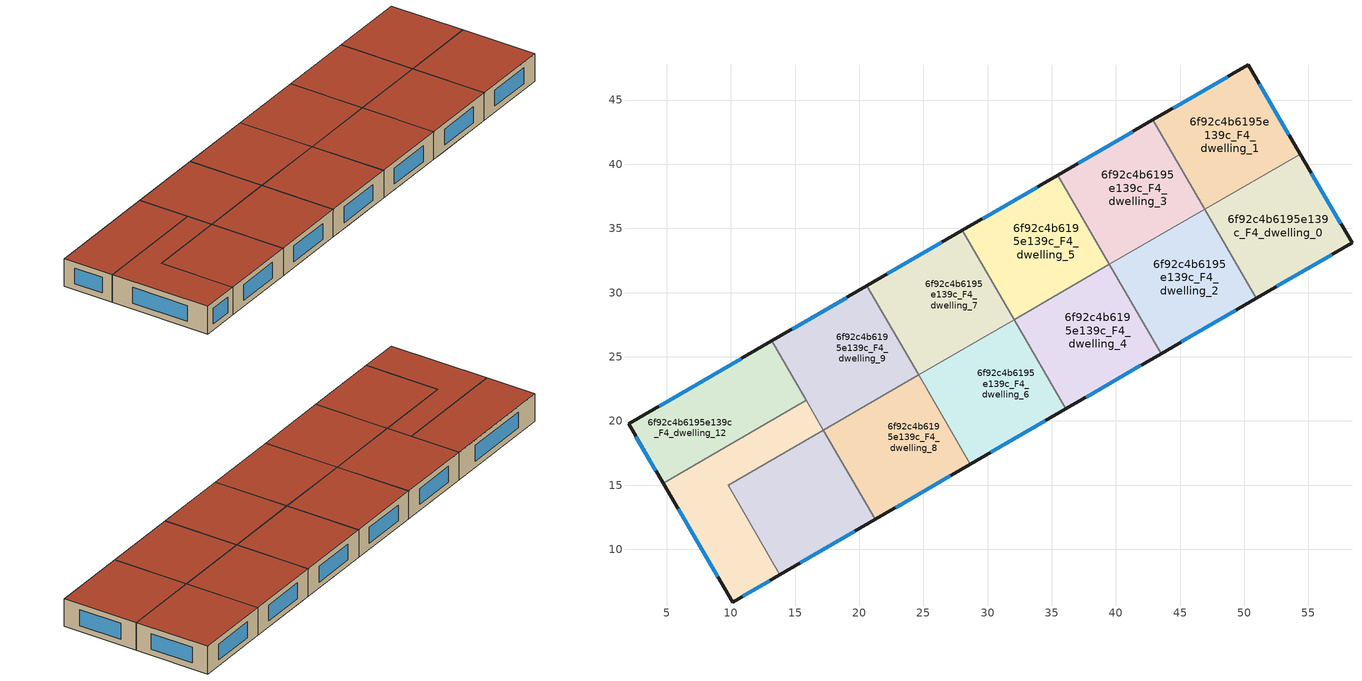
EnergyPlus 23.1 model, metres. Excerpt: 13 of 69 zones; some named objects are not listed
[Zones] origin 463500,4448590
6f92c4b6195e139c_F4_dwelling_0
 floor adiabatic (EU_floor_Construction): 54.35,40.8 58.39,33.87 50.94,29.55 46.92,36.49 z12
 wall outside (EU_wall_Construction): 50.94,29.55 58.39,33.87 54.35,40.8 z12:15
 wall to 6f92c4b6195e139c_F4_dwelling_1 (EU_wall_Construction): 54.35,40.8 46.92,36.49 z12:15
 wall to 6f92c4b6195e139c_F4_dwelling_2 (EU_wall_Construction): 46.92,36.49 50.94,29.55 z12:15
 window (EU_Window_Construction): 57.52,35.36 55.21,39.31 / 52.54,30.48 56.79,32.95 z12.64:14.36
 roof outside (EU_roof_Construction): 58.39,33.87 54.35,40.8 46.92,36.49 50.94,29.55 z15
6f92c4b6195e139c_F4_dwelling_1
 floor to 6f92c4b6195e139c_F3_dwelling_1 (EU_floor_Construction): 50.29,47.74 54.35,40.8 47.45,36.8 43.42,43.76 z12
 floor to 6f92c4b6195e139c_F3_dwelling_3 (EU_floor_Construction): 43.42,43.76 47.44,36.81 46.91,36.5 42.88,43.45 z12
 wall outside (EU_wall_Construction): 54.35,40.8 50.29,47.74 42.88,43.45 z12:15
 wall to 6f92c4b6195e139c_F4_dwelling_3 (EU_wall_Construction): 42.88,43.45 46.91,36.5 z12:15
 wall to 6f92c4b6195e139c_F4_dwelling_2 (EU_wall_Construction): 46.91,36.5 46.92,36.49 z12:15
 window (EU_Window_Construction): 53.48,42.29 51.16,46.25 / 48.71,46.82 44.47,44.37 z12.64:14.36
 roof outside (EU_roof_Construction): 54.35,40.8 50.29,47.74 42.88,43.45 46.92,36.49 z15
6f92c4b6195e139c_F4_dwelling_10
 floor to 6f92c4b6195e139c_F3_dwelling_10 (EU_floor_Construction): 17.21,19.28 21.24,12.33 17,9.87 12.97,16.82 z12
 floor to 6f92c4b6195e139c_F3_dwelling_12 (EU_floor_Construction): 12.97,16.82 17,9.87 13.82,8.03 9.79,14.98 z12
 wall outside (EU_wall_Construction): 13.82,8.03 21.24,12.33 z12:15
 wall to 6f92c4b6195e139c_F4_dwelling_11 (EU_wall_Construction): 17.21,19.28 9.79,14.98 13.82,8.03 z12:15
 wall to 6f92c4b6195e139c_F4_dwelling_8 (EU_wall_Construction): 21.24,12.33 17.21,19.28 z12:15
 window (EU_Window_Construction): 15.41,8.95 19.65,11.41 z12.64:14.36
 roof outside (EU_roof_Construction): 21.24,12.33 17.21,19.28 9.79,14.98 13.82,8.03 z15
6f92c4b6195e139c_F4_dwelling_11
 floor to 6f92c4b6195e139c_F3_dwelling_12 (EU_floor_Construction): 12.97,16.83 9.79,14.98 13.82,8.03 10.13,5.89 6.07,12.84 12.97,16.84 z12
 floor to 6f92c4b6195e139c_F3_dwelling_11 (EU_floor_Construction): 15.86,21.61 17.21,19.28 12.97,16.83 12.96,16.84 11.62,19.15 z12
 floor to 6f92c4b6195e139c_F3_dwelling_13 (EU_floor_Construction): 11.62,19.15 12.96,16.84 6.07,12.84 4.72,15.15 z12
 wall outside (EU_wall_Construction): 4.72,15.15 10.13,5.89 13.82,8.03 z12:15
 wall to 6f92c4b6195e139c_F4_dwelling_12 (EU_wall_Construction): 15.86,21.61 4.72,15.15 z12:15
 wall to 6f92c4b6195e139c_F4_dwelling_9 (EU_wall_Construction): 17.21,19.28 15.86,21.61 z12:15
 window (EU_Window_Construction): 10.92,6.35 13.03,7.57 / 5.88,13.16 8.97,7.87 z12.64:14.36
 roof outside (EU_roof_Construction): 13.82,8.03 9.79,14.98 17.21,19.28 15.86,21.61 4.72,15.15 10.13,5.89 z15
6f92c4b6195e139c_F4_dwelling_12
 floor to 6f92c4b6195e139c_F3_dwelling_13 (EU_floor_Construction): 8.94,23.78 11.62,19.15 4.72,15.15 2.03,19.77 z12
 floor to 6f92c4b6195e139c_F3_dwelling_11 (EU_floor_Construction): 13.18,26.23 15.86,21.61 11.62,19.15 8.94,23.78 z12
 wall outside (EU_wall_Construction): 13.18,26.24 2.03,19.77 4.72,15.15 z12:15
 wall to 6f92c4b6195e139c_F4_dwelling_9 (EU_wall_Construction): 15.86,21.61 13.18,26.24 z12:15
 window (EU_Window_Construction): 2.6,18.78 4.15,16.14 / 10.79,24.85 4.42,21.15 z12.64:14.36
 roof outside (EU_roof_Construction): 15.86,21.61 13.18,26.24 2.03,19.77 4.72,15.15 z15
6f92c4b6195e139c_F4_dwelling_2
 floor to 6f92c4b6195e139c_F3_dwelling_2 (EU_floor_Construction): 46.91,36.5 50.94,29.55 44.58,25.86 40.55,32.81 z12
 floor to 6f92c4b6195e139c_F3_dwelling_4 (EU_floor_Construction): 40.55,32.81 44.58,25.86 43.52,25.25 39.49,32.2 z12
 wall outside (EU_wall_Construction): 43.52,25.25 50.94,29.55 z12:15
 wall to 6f92c4b6195e139c_F4_dwelling_3 (EU_wall_Construction): 46.91,36.5 39.49,32.2 z12:15
 wall to 6f92c4b6195e139c_F4_dwelling_4 (EU_wall_Construction): 39.49,32.2 43.52,25.25 z12:15
 window (EU_Window_Construction): 45.11,26.17 49.35,28.63 z12.64:14.36
 roof outside (EU_roof_Construction): 50.94,29.55 46.91,36.5 39.49,32.2 43.52,25.25 z15
6f92c4b6195e139c_F4_dwelling_3
 floor to 6f92c4b6195e139c_F3_dwelling_3 (EU_floor_Construction): 42.88,43.45 46.91,36.5 40.55,32.81 36.52,39.76 z12
 floor to 6f92c4b6195e139c_F3_dwelling_5 (EU_floor_Construction): 36.52,39.76 40.55,32.81 39.49,32.2 35.46,39.14 z12
 wall outside (EU_wall_Construction): 42.88,43.45 35.46,39.14 z12:15
 wall to 6f92c4b6195e139c_F4_dwelling_5 (EU_wall_Construction): 35.46,39.14 39.49,32.2 z12:15
 window (EU_Window_Construction): 41.29,42.53 37.05,40.07 z12.64:14.36
 roof outside (EU_roof_Construction): 46.91,36.5 42.88,43.45 35.46,39.14 39.49,32.2 z15
6f92c4b6195e139c_F4_dwelling_4
 floor to 6f92c4b6195e139c_F3_dwelling_6 (EU_floor_Construction): 33.65,28.81 37.68,21.86 36.09,20.94 32.06,27.89 z12
 floor adiabatic (EU_floor_Construction): 39.49,32.2 43.52,25.25 37.68,21.86 33.65,28.81 z12
 wall outside (EU_wall_Construction): 36.09,20.94 43.52,25.25 z12:15
 wall to 6f92c4b6195e139c_F4_dwelling_5 (EU_wall_Construction): 39.49,32.2 32.06,27.89 z12:15
 wall to 6f92c4b6195e139c_F4_dwelling_6 (EU_wall_Construction): 32.06,27.89 36.09,20.94 z12:15
 window (EU_Window_Construction): 37.68,21.86 41.92,24.32 z12.64:14.36
 roof outside (EU_roof_Construction): 43.52,25.25 39.49,32.2 32.06,27.89 36.09,20.94 z15
6f92c4b6195e139c_F4_dwelling_5
 floor to 6f92c4b6195e139c_F3_dwelling_5 (EU_floor_Construction): 35.46,39.14 39.49,32.2 33.65,28.81 29.62,35.76 z12
 floor to 6f92c4b6195e139c_F3_dwelling_7 (EU_floor_Construction): 29.62,35.76 33.65,28.81 32.06,27.89 28.03,34.84 z12
 wall outside (EU_wall_Construction): 35.46,39.14 28.03,34.84 z12:15
 wall to 6f92c4b6195e139c_F4_dwelling_7 (EU_wall_Construction): 28.03,34.84 32.06,27.89 z12:15
 window (EU_Window_Construction): 33.87,38.22 29.62,35.76 z12.64:14.36
 roof outside (EU_roof_Construction): 39.49,32.2 35.46,39.14 28.03,34.84 32.06,27.89 z15
6f92c4b6195e139c_F4_dwelling_6
 floor to 6f92c4b6195e139c_F3_dwelling_6 (EU_floor_Construction): 32.06,27.89 36.09,20.94 30.79,17.87 26.76,24.82 z12
 floor to 6f92c4b6195e139c_F3_dwelling_8 (EU_floor_Construction): 26.76,24.82 30.79,17.87 28.67,16.64 24.64,23.59 z12
 wall outside (EU_wall_Construction): 28.67,16.64 36.09,20.94 z12:15
 wall to 6f92c4b6195e139c_F4_dwelling_7 (EU_wall_Construction): 28.03,34.84 32.06,27.89 24.64,23.59 z12:15
 wall to 6f92c4b6195e139c_F4_dwelling_8 (EU_wall_Construction): 24.64,23.59 28.67,16.64 z12:15
 wall adiabatic (EU_wall_Construction): 32.06,27.89 28.03,34.84 z12:15
 window (EU_Window_Construction): 30.26,17.56 34.5,20.02 z12.64:14.36
 roof outside (EU_roof_Construction): 36.09,20.94 32.06,27.89 24.64,23.59 28.67,16.64 z15
6f92c4b6195e139c_F4_dwelling_7
 floor to 6f92c4b6195e139c_F3_dwelling_7 (EU_floor_Construction): 28.03,34.84 32.06,27.89 26.76,24.82 22.73,31.77 z12
 floor to 6f92c4b6195e139c_F3_dwelling_9 (EU_floor_Construction): 22.73,31.77 26.76,24.82 24.64,23.59 20.61,30.54 z12
 wall outside (EU_wall_Construction): 28.03,34.84 20.6,30.54 z12:15
 wall to 6f92c4b6195e139c_F4_dwelling_9 (EU_wall_Construction): 20.6,30.54 24.64,23.59 z12:15
 window (EU_Window_Construction): 26.44,33.92 22.2,31.46 z12.64:14.36
 roof outside (EU_roof_Construction): 32.06,27.89 28.03,34.84 20.6,30.54 24.64,23.59 z15
6f92c4b6195e139c_F4_dwelling_8
 floor to 6f92c4b6195e139c_F3_dwelling_8 (EU_floor_Construction): 24.64,23.59 28.67,16.64 23.89,13.87 19.86,20.82 z12
 floor to 6f92c4b6195e139c_F3_dwelling_10 (EU_floor_Construction): 19.86,20.82 23.89,13.87 21.24,12.33 17.21,19.28 z12
 wall outside (EU_wall_Construction): 21.24,12.33 28.67,16.64 z12:15
 wall to 6f92c4b6195e139c_F4_dwelling_9 (EU_wall_Construction): 24.64,23.59 17.21,19.28 z12:15
 window (EU_Window_Construction): 22.83,13.25 27.08,15.71 z12.64:14.36
 roof outside (EU_roof_Construction): 28.67,16.64 24.64,23.59 17.21,19.28 21.24,12.33 z15
6f92c4b6195e139c_F4_dwelling_9
 floor to 6f92c4b6195e139c_F3_dwelling_9 (EU_floor_Construction): 20.61,30.54 24.63,23.59 19.86,20.82 15.83,27.77 z12
 floor to 6f92c4b6195e139c_F3_dwelling_11 (EU_floor_Construction): 15.83,27.77 19.86,20.82 17.21,19.28 13.18,26.23 z12
 wall outside (EU_wall_Construction): 20.6,30.54 13.18,26.24 z12:15
 window (EU_Window_Construction): 19.01,29.62 14.77,27.16 z12.64:14.36
 roof outside (EU_roof_Construction): 24.64,23.59 20.6,30.54 13.18,26.24 17.21,19.28 z15
[Building]
EU S2 Campaign: North Axis=0; Terrain=City; Solar Distribution=FullExterior
[Site:Location]
Yerevan-Zvartnots.Intl.AP: Latitude=40.15; Longitude=44.383; Time Zone=4; Elevation=854
[SizingPeriod:WeatherFileDays]
AnnualSizingPeriod: Begin Month=1; Begin Day of Month=1; End Month=12; End Day of Month=31; Day of Week for Start Day=Monday; Use Weather File Daylight Saving Period=No; Use Weather File Rain and Snow Indicators=No
[MATERIAL]
EU_InternalMass_Material: Roughness=MediumRough; Thickness=0.1; Conductivity=1; Density=1800; Specific Heat=900; Thermal Absorptance=0.9; Solar Absorptance=0.7; Visible Absorptance=0.7
[MATERIAL:NOMASS] Roughness=MediumRough; Thermal Absorptance=0.9; Solar Absorptance=0.7; Visible Absorptance=0.7
Name | Thermal Resistance
EU_wall_NoMass | 1.05043
EU_roof_NoMass | 1.45357
EU_floor_NoMass | 0.478065
[WINDOWMATERIAL:SIMPLEGLAZINGSYSTEM]
EU_Window_SimpleGlazing: UFactor=2.5566; Solar Heat Gain Coefficient=0.75; Visible Transmittance=0.75
[CONSTRUCTION]
EU_wall_Construction: EU_wall_NoMass
EU_roof_Construction: EU_roof_NoMass
EU_floor_Construction: EU_floor_NoMass
EU_Window_Construction: EU_Window_SimpleGlazing
EU_InternalMass_Construction: EU_InternalMass_Material
[ZONE] Type=1; Multiplier=1; Ceiling Height=autocalculate; Floor Area=autocalculate; Part of Total Floor Area=Yes
Name | Volume
6f92c4b6195e139c_F4_dwelling_0 | 206.864
6f92c4b6195e139c_F4_dwelling_1; 6f92c4b6195e139c_F4_dwelling_12 | 206.833
6f92c4b6195e139c_F4_dwelling_10 | 206.803
6f92c4b6195e139c_F4_dwelling_11 | 206.83
6f92c4b6195e139c_F4_dwelling_2 | 206.834
6f92c4b6195e139c_F4_dwelling_3; 6f92c4b6195e139c_F4_dwelling_6 | 206.826
6f92c4b6195e139c_F4_dwelling_4 | 206.824
6f92c4b6195e139c_F4_dwelling_5 | 206.823
6f92c4b6195e139c_F4_dwelling_7 | 206.863
6f92c4b6195e139c_F4_dwelling_8 | 206.845
6f92c4b6195e139c_F4_dwelling_9 | 206.832
[INTERNALMASS] Construction=EU_InternalMass_Construction
Name | Zone or ZoneList | Surface Area
6f92c4b6195e139c_F4_dwelling_0_EU_InternalMass | 6f92c4b6195e139c_F4_dwelling_0 | 68.9534
6f92c4b6195e139c_F4_dwelling_1_EU_InternalMass | 6f92c4b6195e139c_F4_dwelling_1 | 68.9448
6f92c4b6195e139c_F4_dwelling_2_EU_InternalMass | 6f92c4b6195e139c_F4_dwelling_2 | 68.9447
6f92c4b6195e139c_F4_dwelling_3_EU_InternalMass | 6f92c4b6195e139c_F4_dwelling_3 | 68.9409
6f92c4b6195e139c_F4_dwelling_4_EU_InternalMass | 6f92c4b6195e139c_F4_dwelling_4 | 68.9419
6f92c4b6195e139c_F4_dwelling_5_EU_InternalMass | 6f92c4b6195e139c_F4_dwelling_5 | 68.9411
6f92c4b6195e139c_F4_dwelling_6_EU_InternalMass | 6f92c4b6195e139c_F4_dwelling_6 | 68.9512
6f92c4b6195e139c_F4_dwelling_7_EU_InternalMass | 6f92c4b6195e139c_F4_dwelling_7 | 68.9507
6f92c4b6195e139c_F4_dwelling_8_EU_InternalMass | 6f92c4b6195e139c_F4_dwelling_8 | 68.948
6f92c4b6195e139c_F4_dwelling_9_EU_InternalMass | 6f92c4b6195e139c_F4_dwelling_9 | 68.944
6f92c4b6195e139c_F4_dwelling_10_EU_InternalMass | 6f92c4b6195e139c_F4_dwelling_10 | 68.9374
6f92c4b6195e139c_F4_dwelling_11_EU_InternalMass | 6f92c4b6195e139c_F4_dwelling_11 | 68.9434
6f92c4b6195e139c_F4_dwelling_12_EU_InternalMass | 6f92c4b6195e139c_F4_dwelling_12 | 68.9435
[OTHEREQUIPMENT] Fuel Type=Electricity; Design Level Calculation Method=Watts/Area; Power per Zone Floor Area=1; Fraction Latent=0; Fraction Radiant=0; Fraction Lost=0; Carbon Dioxide Generation Rate=0; EndUse Subcategory=EU_Step8_InternalGains
Name | Zone or ZoneList or Space or SpaceList | Schedule
EU_Step8_InternalGain_6f92c4b6195e139c_F4_dwelling_0_f000 | 6f92c4b6195e139c_F4_dwelling_0 | EU_Step8_GainSchedule_6f92c4b6195e139c_F4_dwelling_0_f000
EU_Step8_InternalGain_6f92c4b6195e139c_F4_dwelling_1_f000 | 6f92c4b6195e139c_F4_dwelling_1 | EU_Step8_GainSchedule_6f92c4b6195e139c_F4_dwelling_1_f000
EU_Step8_InternalGain_6f92c4b6195e139c_F4_dwelling_2_f000 | 6f92c4b6195e139c_F4_dwelling_2 | EU_Step8_GainSchedule_6f92c4b6195e139c_F4_dwelling_2_f000
EU_Step8_InternalGain_6f92c4b6195e139c_F4_dwelling_3_f000 | 6f92c4b6195e139c_F4_dwelling_3 | EU_Step8_GainSchedule_6f92c4b6195e139c_F4_dwelling_3_f000
EU_Step8_InternalGain_6f92c4b6195e139c_F4_dwelling_4_f000 | 6f92c4b6195e139c_F4_dwelling_4 | EU_Step8_GainSchedule_6f92c4b6195e139c_F4_dwelling_4_f000
EU_Step8_InternalGain_6f92c4b6195e139c_F4_dwelling_5_f000 | 6f92c4b6195e139c_F4_dwelling_5 | EU_Step8_GainSchedule_6f92c4b6195e139c_F4_dwelling_5_f000
EU_Step8_InternalGain_6f92c4b6195e139c_F4_dwelling_6_f000 | 6f92c4b6195e139c_F4_dwelling_6 | EU_Step8_GainSchedule_6f92c4b6195e139c_F4_dwelling_6_f000
EU_Step8_InternalGain_6f92c4b6195e139c_F4_dwelling_7_f000 | 6f92c4b6195e139c_F4_dwelling_7 | EU_Step8_GainSchedule_6f92c4b6195e139c_F4_dwelling_7_f000
EU_Step8_InternalGain_6f92c4b6195e139c_F4_dwelling_8_f000 | 6f92c4b6195e139c_F4_dwelling_8 | EU_Step8_GainSchedule_6f92c4b6195e139c_F4_dwelling_8_f000
EU_Step8_InternalGain_6f92c4b6195e139c_F4_dwelling_9_f000 | 6f92c4b6195e139c_F4_dwelling_9 | EU_Step8_GainSchedule_6f92c4b6195e139c_F4_dwelling_9_f000
EU_Step8_InternalGain_6f92c4b6195e139c_F4_dwelling_10_f000 | 6f92c4b6195e139c_F4_dwelling_10 | EU_Step8_GainSchedule_6f92c4b6195e139c_F4_dwelling_10_f000
EU_Step8_InternalGain_6f92c4b6195e139c_F4_dwelling_11_f000 | 6f92c4b6195e139c_F4_dwelling_11 | EU_Step8_GainSchedule_6f92c4b6195e139c_F4_dwelling_11_f000
EU_Step8_InternalGain_6f92c4b6195e139c_F4_dwelling_12_f000 | 6f92c4b6195e139c_F4_dwelling_12 | EU_Step8_GainSchedule_6f92c4b6195e139c_F4_dwelling_12_f000
[ZONEVENTILATION:DESIGNFLOWRATE] Schedule=EU_AlwaysOn; Design Flow Rate Calculation Method=AirChanges/Hour; Air Changes per Hour=0.557805; Ventilation Type=Natural; Fan Pressure Rise=0; Fan Total Efficiency=1; Constant Term Coefficient=1; Temperature Term Coefficient=0; Velocity Term Coefficient=0; Velocity Squared Term Coefficient=0; Minimum Indoor Temperature=-100; Maximum Indoor Temperature=100; Delta Temperature=-100; Minimum Outdoor Temperature=-100; Maximum Outdoor Temperature=100; Maximum Wind Speed=40
Name | Zone or ZoneList or Space or SpaceList
EU_ConstantAir_6f92c4b6195e139c_F4_dwelling_0 | 6f92c4b6195e139c_F4_dwelling_0
EU_ConstantAir_6f92c4b6195e139c_F4_dwelling_1 | 6f92c4b6195e139c_F4_dwelling_1
EU_ConstantAir_6f92c4b6195e139c_F4_dwelling_2 | 6f92c4b6195e139c_F4_dwelling_2
EU_ConstantAir_6f92c4b6195e139c_F4_dwelling_3 | 6f92c4b6195e139c_F4_dwelling_3
EU_ConstantAir_6f92c4b6195e139c_F4_dwelling_4 | 6f92c4b6195e139c_F4_dwelling_4
EU_ConstantAir_6f92c4b6195e139c_F4_dwelling_5 | 6f92c4b6195e139c_F4_dwelling_5
EU_ConstantAir_6f92c4b6195e139c_F4_dwelling_6 | 6f92c4b6195e139c_F4_dwelling_6
EU_ConstantAir_6f92c4b6195e139c_F4_dwelling_7 | 6f92c4b6195e139c_F4_dwelling_7
EU_ConstantAir_6f92c4b6195e139c_F4_dwelling_8 | 6f92c4b6195e139c_F4_dwelling_8
EU_ConstantAir_6f92c4b6195e139c_F4_dwelling_9 | 6f92c4b6195e139c_F4_dwelling_9
EU_ConstantAir_6f92c4b6195e139c_F4_dwelling_10 | 6f92c4b6195e139c_F4_dwelling_10
EU_ConstantAir_6f92c4b6195e139c_F4_dwelling_11 | 6f92c4b6195e139c_F4_dwelling_11
EU_ConstantAir_6f92c4b6195e139c_F4_dwelling_12 | 6f92c4b6195e139c_F4_dwelling_12
[HVACTEMPLATE:ZONE:IDEALLOADSAIRSYSTEM] System Availability Schedule=EU_AlwaysOn; Maximum Heating Supply Air Temperature=50; Minimum Cooling Supply Air Temperature=13; Maximum Heating Supply Air Humidity Ratio=0.0156; Minimum Cooling Supply Air Humidity Ratio=0.0077; Heating Limit=NoLimit; Cooling Limit=NoLimit; Heating Availability Schedule=EU_AlwaysOn; Cooling Availability Schedule=EU_CoolingOff; Dehumidification Control Type=ConstantSensibleHeatRatio; Cooling Sensible Heat Ratio=0.7; Dehumidification Setpoint=60; Humidification Control Type=None; Humidification Setpoint=30; Outdoor Air Method=None; Outdoor Air Flow Rate per Person=0.00944; Outdoor Air Flow Rate per Zone Floor Area=0; Outdoor Air Flow Rate per Zone=0; Demand Controlled Ventilation Type=None; Outdoor Air Economizer Type=NoEconomizer; Heat Recovery Type=None; Sensible Heat Recovery Effectiveness=0.7; Latent Heat Recovery Effectiveness=0.65
Name | Template Thermostat
6f92c4b6195e139c_F4_dwelling_0 | EU_HeatOnly_6f92c4b6195e139c_F4_dwelling_0
6f92c4b6195e139c_F4_dwelling_1 | EU_HeatOnly_6f92c4b6195e139c_F4_dwelling_1
6f92c4b6195e139c_F4_dwelling_2 | EU_HeatOnly_6f92c4b6195e139c_F4_dwelling_2
6f92c4b6195e139c_F4_dwelling_3 | EU_HeatOnly_6f92c4b6195e139c_F4_dwelling_3
6f92c4b6195e139c_F4_dwelling_4 | EU_HeatOnly_6f92c4b6195e139c_F4_dwelling_4
6f92c4b6195e139c_F4_dwelling_5 | EU_HeatOnly_6f92c4b6195e139c_F4_dwelling_5
6f92c4b6195e139c_F4_dwelling_6 | EU_HeatOnly_6f92c4b6195e139c_F4_dwelling_6
6f92c4b6195e139c_F4_dwelling_7 | EU_HeatOnly_6f92c4b6195e139c_F4_dwelling_7
6f92c4b6195e139c_F4_dwelling_8 | EU_HeatOnly_6f92c4b6195e139c_F4_dwelling_8
6f92c4b6195e139c_F4_dwelling_9 | EU_HeatOnly_6f92c4b6195e139c_F4_dwelling_9
6f92c4b6195e139c_F4_dwelling_10 | EU_HeatOnly_6f92c4b6195e139c_F4_dwelling_10
6f92c4b6195e139c_F4_dwelling_11 | EU_HeatOnly_6f92c4b6195e139c_F4_dwelling_11
6f92c4b6195e139c_F4_dwelling_12 | EU_HeatOnly_6f92c4b6195e139c_F4_dwelling_12
[SIZING:ZONE] Zone Cooling Design Supply Air Temperature Input Method=SupplyAirTemperature; Zone Cooling Design Supply Air Temperature=13; Zone Heating Design Supply Air Temperature Input Method=SupplyAirTemperature; Zone Heating Design Supply Air Temperature=50; Zone Cooling Design Supply Air Humidity Ratio=0.008; Zone Heating Design Supply Air Humidity Ratio=0.008; Cooling Design Air Flow Method=DesignDay; Cooling Design Air Flow Rate=0; Cooling Minimum Air Flow per Zone Floor Area=0.000762; Cooling Minimum Air Flow=0; Cooling Minimum Air Flow Fraction=0.2; Heating Design Air Flow Method=DesignDay; Heating Design Air Flow Rate=0; Heating Maximum Air Flow per Zone Floor Area=0.002032; Heating Maximum Air Flow=0.141576; Heating Maximum Air Flow Fraction=0.3; Account for Dedicated Outdoor Air System=No; Dedicated Outdoor Air System Control Strategy=NeutralSupplyAir; Dedicated Outdoor Air Low Setpoint Temperature for Design=autosize; Dedicated Outdoor Air High Setpoint Temperature for Design=autosize; Zone Load Sizing Method=Sensible Load Only No Latent Load; Zone Latent Cooling Design Supply Air Humidity Ratio Input Method=HumidityRatioDifference; Zone Cooling Design Supply Air Humidity Ratio Difference=0.005; Zone Latent Heating Design Supply Air Humidity Ratio Input Method=HumidityRatioDifference; Zone Humidification Design Supply Air Humidity Ratio Difference=0.005
6f92c4b6195e139c_F4_dwelling_0; 6f92c4b6195e139c_F4_dwelling_1; 6f92c4b6195e139c_F4_dwelling_2; 6f92c4b6195e139c_F4_dwelling_3; 6f92c4b6195e139c_F4_dwelling_4; 6f92c4b6195e139c_F4_dwelling_5; 6f92c4b6195e139c_F4_dwelling_6; 6f92c4b6195e139c_F4_dwelling_7; 6f92c4b6195e139c_F4_dwelling_8; 6f92c4b6195e139c_F4_dwelling_9; 6f92c4b6195e139c_F4_dwelling_10; 6f92c4b6195e139c_F4_dwelling_11; 6f92c4b6195e139c_F4_dwelling_12
[SCHEDULE:CONSTANT]
Name | Hourly Value
EU_AlwaysOn | 1
EU_CoolingOff | 0
[SCHEDULE:FILE] Column Number=1; Rows to Skip at Top=0; Number of Hours of Data=8760; Column Separator=Comma; Interpolate to Timestep=No; Minutes per Item=60; Adjust Schedule for Daylight Savings=Yes
Name | File
EU_Step8_GainSchedule_6f92c4b6195e139c_F4_dwelling_0_f000 | ../../schedules/6f92c4b6195e139c/6f92c4b6195e139c_F4_dwelling_0_f000_gain.csv
EU_Step8_GainSchedule_6f92c4b6195e139c_F4_dwelling_1_f000 | ../../schedules/6f92c4b6195e139c/6f92c4b6195e139c_F4_dwelling_1_f000_gain.csv
EU_Step8_GainSchedule_6f92c4b6195e139c_F4_dwelling_2_f000 | ../../schedules/6f92c4b6195e139c/6f92c4b6195e139c_F4_dwelling_2_f000_gain.csv
EU_Step8_GainSchedule_6f92c4b6195e139c_F4_dwelling_3_f000 | ../../schedules/6f92c4b6195e139c/6f92c4b6195e139c_F4_dwelling_3_f000_gain.csv
EU_Step8_GainSchedule_6f92c4b6195e139c_F4_dwelling_4_f000 | ../../schedules/6f92c4b6195e139c/6f92c4b6195e139c_F4_dwelling_4_f000_gain.csv
EU_Step8_GainSchedule_6f92c4b6195e139c_F4_dwelling_5_f000 | ../../schedules/6f92c4b6195e139c/6f92c4b6195e139c_F4_dwelling_5_f000_gain.csv
EU_Step8_GainSchedule_6f92c4b6195e139c_F4_dwelling_6_f000 | ../../schedules/6f92c4b6195e139c/6f92c4b6195e139c_F4_dwelling_6_f000_gain.csv
EU_Step8_GainSchedule_6f92c4b6195e139c_F4_dwelling_7_f000 | ../../schedules/6f92c4b6195e139c/6f92c4b6195e139c_F4_dwelling_7_f000_gain.csv
EU_Step8_GainSchedule_6f92c4b6195e139c_F4_dwelling_8_f000 | ../../schedules/6f92c4b6195e139c/6f92c4b6195e139c_F4_dwelling_8_f000_gain.csv
EU_Step8_GainSchedule_6f92c4b6195e139c_F4_dwelling_9_f000 | ../../schedules/6f92c4b6195e139c/6f92c4b6195e139c_F4_dwelling_9_f000_gain.csv
EU_Step8_GainSchedule_6f92c4b6195e139c_F4_dwelling_10_f000 | ../../schedules/6f92c4b6195e139c/6f92c4b6195e139c_F4_dwelling_10_f000_gain.csv
EU_Step8_GainSchedule_6f92c4b6195e139c_F4_dwelling_11_f000 | ../../schedules/6f92c4b6195e139c/6f92c4b6195e139c_F4_dwelling_11_f000_gain.csv
EU_Step8_GainSchedule_6f92c4b6195e139c_F4_dwelling_12_f000 | ../../schedules/6f92c4b6195e139c/6f92c4b6195e139c_F4_dwelling_12_f000_gain.csv
